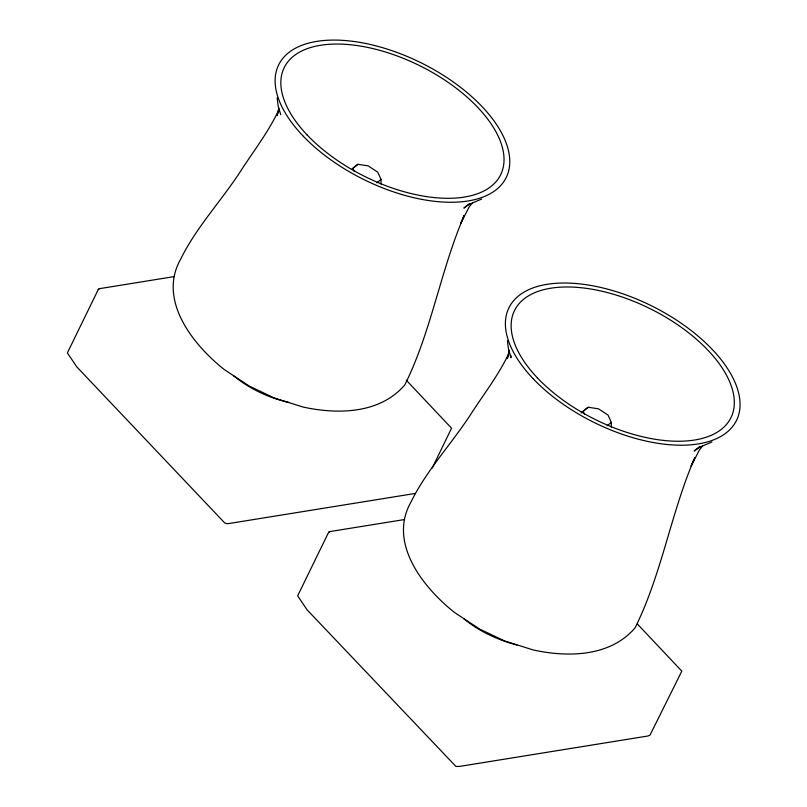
<?xml version="1.0" encoding="UTF-8"?>
<svg xmlns="http://www.w3.org/2000/svg" width="807" height="807" viewBox="0 0 807 807"><rect width="100%" height="100%" fill="white"/><g stroke="black" fill="none" stroke-linecap="round" stroke-linejoin="round"><path stroke-width="1.21" d="M381.025 184.137L381.025 179.447L377.747 172.153L368.153 165.879L357.864 164.295L352.094 168.956M611.303 427.074L611.303 422.394L608.034 415.091L598.431 408.816L588.142 407.232L581.423 412.68M278.818 108.451L276.932 115.603L278.778 111.184M509.419 350.198L507.21 358.55L508.592 355.231M464.146 215.691C440.41 270.668 431.493 331.213 404.811 384.889C379.976 413.961 337.598 414.606 302.918 407.01L274.249 397.962L249.424 386.16L224.467 369.707C193.448 345.225 157.315 300.315 180.637 259.218C196.615 226.565 222.439 199.793 241.878 169.188C254.588 149.749 268.902 131.077 278.818 109.984M694.877 457.468C670.899 512.798 661.922 573.767 635.099 627.826C610.253 656.898 567.876 657.544 533.195 649.948L504.526 640.899L479.711 629.097L454.745 612.654C423.736 588.162 387.592 543.262 410.914 502.156C426.893 469.503 452.717 442.73 472.166 412.125C485.088 392.353 499.674 373.369 509.62 351.832M464.086 215.388L460.858 223.105L469.149 206.995L472.206 203.071M693.909 459.425L691.135 466.043L699.437 449.933L702.494 446.019M173.949 276.64L99.342 288.684L98.252 289.572L67.374 352.911L76.857 366.963L224.598 522.815L226.858 523.713L229.39 523.461L415.302 493.44M404.236 519.577L329.619 531.621L328.53 532.509L297.652 595.848L307.144 609.9L455.965 766.468L459.667 766.398L648.061 735.984L650.028 735.056L681.824 671.142L637.389 624.013M432.259 467.979L451.547 428.204L406.234 380.158M99.342 288.684L98.252 289.572M357.864 164.295L352.891 168.34L354.293 171.467M376.889 182.816L381.025 179.447M469.482 203.515L463.874 208.085L469.26 204.342L481.708 199.026M329.619 531.621L328.53 532.509M581.232 412.851L588.142 407.232M607.167 425.763L611.303 422.394M699.77 446.453L694.151 451.022L699.548 447.29L711.986 441.964M289.007 402.481C268.812 397.962 249.484 388.782 233.445 375.679M516.894 645.055C497.667 639.87 479.096 631.387 463.722 618.616M583.179 411.277L584.581 414.405M280.735 114.715L278.163 106.11L277.174 97.879M507.452 340.816L508.44 349.048L511.013 357.662L510.841 355.262M302.746 135.657A126.951 65.004 26.4 0 0 502.791 183.038A126.951 65.004 26.4 0 0 371.785 44.829A126.951 65.004 26.4 0 0 302.746 135.657M307.124 134.951A120.747 61.826 26.4 0 0 497.394 180.011A120.747 61.826 26.4 0 0 372.794 48.561A120.747 61.826 26.4 0 0 307.124 134.951M533.024 378.594A126.951 65.004 26.4 0 0 733.069 425.975A126.951 65.004 26.4 0 0 602.072 287.766A126.951 65.004 26.4 0 0 533.024 378.594M537.412 377.888A120.747 61.826 26.4 0 0 727.682 422.949A120.747 61.826 26.4 0 0 603.081 291.498A120.747 61.826 26.4 0 0 537.412 377.888"/></g></svg>
